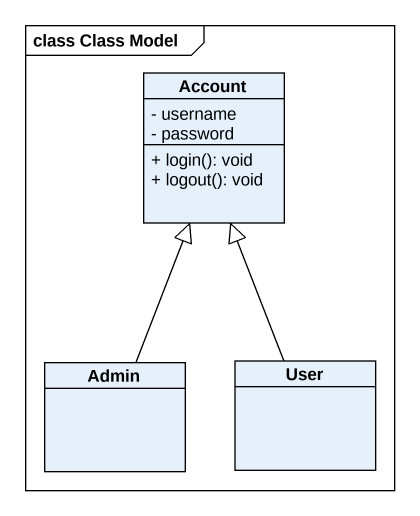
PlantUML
@startuml
mainframe class Class Model
hide circle
hide empty members
skinparam classAttributeIconSize 0
class Account {
  - username
  - password
  + login(): void
  + logout(): void
}
class Admin
class User
Admin -up-|> Account
User -up-|> Account
@enduml
